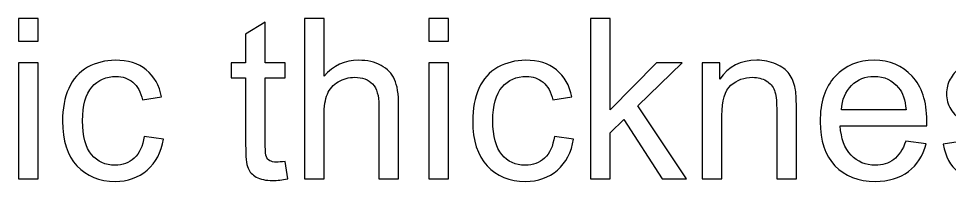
# Model space of a CAD drawing. Header units: millimetres. Extents: x -497 to 493, y -126 to 293.
# Drawn here: x -347.2 to -294.4, y 52.7 to 61.9 of the extents above; entities that cross this region are included whole.
import ezdxf

# ---------------------------------------------------------------- set-up
doc = ezdxf.new("R2010")
doc.units = ezdxf.units.MM
doc.header["$MEASUREMENT"] = 0
doc.layers.add('Layer 1', color=7, linetype='Continuous')

msp = doc.modelspace()

# ---------------------------------------------------------------- linework, layer by layer
at = {"layer": 'Layer 1'}
for points, knots in [([(-347.2338, 60.6248), (-347.2338, 60.6248), (-347.2338, 61.8948), (-347.2338, 61.8948), (-347.2338, 61.8948), (-347.2338, 61.8948), (-346.1162, 61.8948), (-346.1162, 61.8948), (-346.1162, 61.8948), (-346.1162, 61.8948), (-346.1162, 60.6248), (-346.1162, 60.6248), (-346.1162, 60.6248), (-346.1162, 60.6248), (-347.2338, 60.6248), (-347.2338, 60.6248)], [0, 0, 0, 0, 0.2, 0.2, 0.2, 0.2, 0.4, 0.4, 0.4, 0.4, 0.6, 0.6, 0.6, 0.6, 1, 1, 1, 1]), ([(-331.0053, 52.8016), (-331.0053, 52.8016), (-331.0053, 61.8948), (-331.0053, 61.8948), (-331.0053, 61.8948), (-331.0053, 61.8948), (-329.8877, 61.8948), (-329.8877, 61.8948), (-329.8877, 61.8948), (-329.8877, 61.8948), (-329.8877, 58.6224), (-329.8877, 58.6224), (-329.8877, 58.6224), (-329.3691, 59.2299), (-328.7151, 59.5326), (-327.9234, 59.5326), (-327.9234, 59.5326), (-327.4387, 59.5326), (-327.0175, 59.4374), (-326.6577, 59.2447), (-326.6577, 59.2447), (-326.2999, 59.0521), (-326.0438, 58.7875), (-325.8893, 58.4489), (-325.8893, 58.4489), (-325.7348, 58.1102), (-325.6586, 57.617), (-325.6586, 56.9736), (-325.6586, 56.9736), (-325.6586, 56.9736), (-325.6586, 52.8016), (-325.6586, 52.8016), (-325.6586, 52.8016), (-325.6586, 52.8016), (-326.7762, 52.8016), (-326.7762, 52.8016), (-326.7762, 52.8016), (-326.7762, 52.8016), (-326.7762, 56.9693), (-326.7762, 56.9693), (-326.7762, 56.9693), (-326.7762, 57.526), (-326.8968, 57.9324), (-327.136, 58.1864), (-327.136, 58.1864), (-327.3773, 58.4404), (-327.716, 58.5674), (-328.1563, 58.5674), (-328.1563, 58.5674), (-328.4843, 58.5674), (-328.7934, 58.4827), (-329.0834, 58.3113), (-329.0834, 58.3113), (-329.3733, 58.1398), (-329.5787, 57.907), (-329.7035, 57.6128), (-329.7035, 57.6128), (-329.8263, 57.3207), (-329.8877, 56.9164), (-329.8877, 56.3999), (-329.8877, 56.3999), (-329.8877, 56.3999), (-329.8877, 52.8016), (-329.8877, 52.8016), (-329.8877, 52.8016), (-329.8877, 52.8016), (-331.0053, 52.8016), (-331.0053, 52.8016)], [0, 0, 0, 0, 0.0555556, 0.0555556, 0.0555556, 0.0555556, 0.1111111, 0.1111111, 0.1111111, 0.1111111, 0.1666667, 0.1666667, 0.1666667, 0.1666667, 0.2222222, 0.2222222, 0.2222222, 0.2222222, 0.2777778, 0.2777778, 0.2777778, 0.2777778, 0.3333333, 0.3333333, 0.3333333, 0.3333333, 0.3888889, 0.3888889, 0.3888889, 0.3888889, 0.4444444, 0.4444444, 0.4444444, 0.4444444, 0.5, 0.5, 0.5, 0.5, 0.5555556, 0.5555556, 0.5555556, 0.5555556, 0.6111111, 0.6111111, 0.6111111, 0.6111111, 0.6666667, 0.6666667, 0.6666667, 0.6666667, 0.7222222, 0.7222222, 0.7222222, 0.7222222, 0.7777778, 0.7777778, 0.7777778, 0.7777778, 0.8333333, 0.8333333, 0.8333333, 0.8333333, 0.8888889, 0.8888889, 0.8888889, 0.8888889, 1, 1, 1, 1]), ([(-323.942, 60.6248), (-323.942, 60.6248), (-323.942, 61.8948), (-323.942, 61.8948), (-323.942, 61.8948), (-323.942, 61.8948), (-322.8244, 61.8948), (-322.8244, 61.8948), (-322.8244, 61.8948), (-322.8244, 61.8948), (-322.8244, 60.6248), (-322.8244, 60.6248), (-322.8244, 60.6248), (-322.8244, 60.6248), (-323.942, 60.6248), (-323.942, 60.6248)], [0, 0, 0, 0, 0.2, 0.2, 0.2, 0.2, 0.4, 0.4, 0.4, 0.4, 0.6, 0.6, 0.6, 0.6, 1, 1, 1, 1]), ([(-314.7663, 52.8016), (-314.7663, 52.8016), (-314.7663, 61.8948), (-314.7663, 61.8948), (-314.7663, 61.8948), (-314.7663, 61.8948), (-313.6487, 61.8948), (-313.6487, 61.8948), (-313.6487, 61.8948), (-313.6487, 61.8948), (-313.6487, 56.7153), (-313.6487, 56.7153), (-313.6487, 56.7153), (-313.6487, 56.7153), (-311.0071, 59.3929), (-311.0071, 59.3929), (-311.0071, 59.3929), (-311.0071, 59.3929), (-309.5635, 59.3929), (-309.5635, 59.3929), (-309.5635, 59.3929), (-309.5635, 59.3929), (-312.0781, 56.9439), (-312.0781, 56.9439), (-312.0781, 56.9439), (-312.0781, 56.9439), (-309.3095, 52.8016), (-309.3095, 52.8016), (-309.3095, 52.8016), (-309.3095, 52.8016), (-310.6853, 52.8016), (-310.6853, 52.8016), (-310.6853, 52.8016), (-310.6853, 52.8016), (-312.874, 56.1692), (-312.874, 56.1692), (-312.874, 56.1692), (-312.874, 56.1692), (-313.6487, 55.4157), (-313.6487, 55.4157), (-313.6487, 55.4157), (-313.6487, 55.4157), (-313.6487, 52.8016), (-313.6487, 52.8016), (-313.6487, 52.8016), (-313.6487, 52.8016), (-314.7663, 52.8016), (-314.7663, 52.8016)], [0, 0, 0, 0, 0.0769231, 0.0769231, 0.0769231, 0.0769231, 0.1538462, 0.1538462, 0.1538462, 0.1538462, 0.2307692, 0.2307692, 0.2307692, 0.2307692, 0.3076923, 0.3076923, 0.3076923, 0.3076923, 0.3846154, 0.3846154, 0.3846154, 0.3846154, 0.4615385, 0.4615385, 0.4615385, 0.4615385, 0.5384615, 0.5384615, 0.5384615, 0.5384615, 0.6153846, 0.6153846, 0.6153846, 0.6153846, 0.6923077, 0.6923077, 0.6923077, 0.6923077, 0.7692308, 0.7692308, 0.7692308, 0.7692308, 0.8461538, 0.8461538, 0.8461538, 0.8461538, 1, 1, 1, 1]), ([(-332.1081, 53.7986), (-332.1081, 53.7986), (-331.9557, 52.8122), (-331.9557, 52.8122), (-331.9557, 52.8122), (-332.269, 52.7466), (-332.5505, 52.7127), (-332.796, 52.7127), (-332.796, 52.7127), (-333.2003, 52.7127), (-333.5136, 52.7762), (-333.7379, 52.9053), (-333.7379, 52.9053), (-333.9602, 53.0344), (-334.1168, 53.2017), (-334.2078, 53.4112), (-334.2078, 53.4112), (-334.2988, 53.6208), (-334.3433, 54.061), (-334.3433, 54.732), (-334.3433, 54.732), (-334.3433, 54.732), (-334.3433, 58.5293), (-334.3433, 58.5293), (-334.3433, 58.5293), (-334.3433, 58.5293), (-335.1688, 58.5293), (-335.1688, 58.5293), (-335.1688, 58.5293), (-335.1688, 58.5293), (-335.1688, 59.3929), (-335.1688, 59.3929), (-335.1688, 59.3929), (-335.1688, 59.3929), (-334.3433, 59.3929), (-334.3433, 59.3929), (-334.3433, 59.3929), (-334.3433, 59.3929), (-334.3433, 61.0227), (-334.3433, 61.0227), (-334.3433, 61.0227), (-334.3433, 61.0227), (-333.2257, 61.6937), (-333.2257, 61.6937), (-333.2257, 61.6937), (-333.2257, 61.6937), (-333.2257, 59.3929), (-333.2257, 59.3929), (-333.2257, 59.3929), (-333.2257, 59.3929), (-332.1081, 59.3929), (-332.1081, 59.3929), (-332.1081, 59.3929), (-332.1081, 59.3929), (-332.1081, 58.5293), (-332.1081, 58.5293), (-332.1081, 58.5293), (-332.1081, 58.5293), (-333.2257, 58.5293), (-333.2257, 58.5293), (-333.2257, 58.5293), (-333.2257, 58.5293), (-333.2257, 54.6685), (-333.2257, 54.6685), (-333.2257, 54.6685), (-333.2257, 54.3489), (-333.2066, 54.1436), (-333.1664, 54.0526), (-333.1664, 54.0526), (-333.1283, 53.9615), (-333.0648, 53.8896), (-332.9759, 53.8345), (-332.9759, 53.8345), (-332.887, 53.7816), (-332.76, 53.7541), (-332.5949, 53.7541), (-332.5949, 53.7541), (-332.4722, 53.7541), (-332.3092, 53.7689), (-332.1081, 53.7986)], [0, 0, 0, 0, 0.047619, 0.047619, 0.047619, 0.047619, 0.0952381, 0.0952381, 0.0952381, 0.0952381, 0.1428571, 0.1428571, 0.1428571, 0.1428571, 0.1904762, 0.1904762, 0.1904762, 0.1904762, 0.2380952, 0.2380952, 0.2380952, 0.2380952, 0.2857143, 0.2857143, 0.2857143, 0.2857143, 0.3333333, 0.3333333, 0.3333333, 0.3333333, 0.3809524, 0.3809524, 0.3809524, 0.3809524, 0.4285714, 0.4285714, 0.4285714, 0.4285714, 0.4761905, 0.4761905, 0.4761905, 0.4761905, 0.5238095, 0.5238095, 0.5238095, 0.5238095, 0.5714286, 0.5714286, 0.5714286, 0.5714286, 0.6190476, 0.6190476, 0.6190476, 0.6190476, 0.6666667, 0.6666667, 0.6666667, 0.6666667, 0.7142857, 0.7142857, 0.7142857, 0.7142857, 0.7619048, 0.7619048, 0.7619048, 0.7619048, 0.8095238, 0.8095238, 0.8095238, 0.8095238, 0.8571429, 0.8571429, 0.8571429, 0.8571429, 0.9047619, 0.9047619, 0.9047619, 0.9047619, 1, 1, 1, 1]), ([(-347.2338, 52.8016), (-347.2338, 52.8016), (-347.2338, 59.3929), (-347.2338, 59.3929), (-347.2338, 59.3929), (-347.2338, 59.3929), (-346.1162, 59.3929), (-346.1162, 59.3929), (-346.1162, 59.3929), (-346.1162, 59.3929), (-346.1162, 52.8016), (-346.1162, 52.8016), (-346.1162, 52.8016), (-346.1162, 52.8016), (-347.2338, 52.8016), (-347.2338, 52.8016)], [0, 0, 0, 0, 0.2, 0.2, 0.2, 0.2, 0.4, 0.4, 0.4, 0.4, 0.6, 0.6, 0.6, 0.6, 1, 1, 1, 1]), ([(-340.107, 55.2146), (-340.107, 55.2146), (-339.0148, 55.0622), (-339.0148, 55.0622), (-339.0148, 55.0622), (-339.1354, 54.3108), (-339.4402, 53.7245), (-339.9334, 53.299), (-339.9334, 53.299), (-340.4266, 52.8736), (-341.0341, 52.6619), (-341.7516, 52.6619), (-341.7516, 52.6619), (-342.6512, 52.6619), (-343.3751, 52.9561), (-343.9212, 53.5446), (-343.9212, 53.5446), (-344.4694, 54.133), (-344.7425, 54.9754), (-344.7425, 56.0719), (-344.7425, 56.0719), (-344.7425, 56.7831), (-344.624, 57.4032), (-344.389, 57.9366), (-344.389, 57.9366), (-344.1541, 58.4679), (-343.7963, 58.868), (-343.3137, 59.1326), (-343.3137, 59.1326), (-342.8333, 59.3993), (-342.3104, 59.5326), (-341.7432, 59.5326), (-341.7432, 59.5326), (-341.0299, 59.5326), (-340.4435, 59.3527), (-339.9906, 58.9907), (-339.9906, 58.9907), (-339.5355, 58.6288), (-339.2434, 58.1144), (-339.1164, 57.4498), (-339.1164, 57.4498), (-339.1164, 57.4498), (-340.1959, 57.2847), (-340.1959, 57.2847), (-340.1959, 57.2847), (-340.2996, 57.7271), (-340.4816, 58.0594), (-340.7462, 58.2838), (-340.7462, 58.2838), (-341.0087, 58.506), (-341.3262, 58.6182), (-341.6987, 58.6182), (-341.6987, 58.6182), (-342.2618, 58.6182), (-342.719, 58.4171), (-343.0724, 58.015), (-343.0724, 58.015), (-343.4238, 57.6107), (-343.5995, 56.9757), (-343.5995, 56.1036), (-343.5995, 56.1036), (-343.5995, 55.2188), (-343.4302, 54.5775), (-343.0915, 54.1774), (-343.0915, 54.1774), (-342.7507, 53.7774), (-342.3083, 53.5763), (-341.7643, 53.5763), (-341.7643, 53.5763), (-341.3241, 53.5763), (-340.9579, 53.7097), (-340.6658, 53.9785), (-340.6658, 53.9785), (-340.3716, 54.2452), (-340.1853, 54.6579), (-340.107, 55.2146)], [0, 0, 0, 0, 0.05, 0.05, 0.05, 0.05, 0.1, 0.1, 0.1, 0.1, 0.15, 0.15, 0.15, 0.15, 0.2, 0.2, 0.2, 0.2, 0.25, 0.25, 0.25, 0.25, 0.3, 0.3, 0.3, 0.3, 0.35, 0.35, 0.35, 0.35, 0.4, 0.4, 0.4, 0.4, 0.45, 0.45, 0.45, 0.45, 0.5, 0.5, 0.5, 0.5, 0.55, 0.55, 0.55, 0.55, 0.6, 0.6, 0.6, 0.6, 0.65, 0.65, 0.65, 0.65, 0.7, 0.7, 0.7, 0.7, 0.75, 0.75, 0.75, 0.75, 0.8, 0.8, 0.8, 0.8, 0.85, 0.85, 0.85, 0.85, 0.9, 0.9, 0.9, 0.9, 1, 1, 1, 1]), ([(-323.942, 52.8016), (-323.942, 52.8016), (-323.942, 59.3929), (-323.942, 59.3929), (-323.942, 59.3929), (-323.942, 59.3929), (-322.8244, 59.3929), (-322.8244, 59.3929), (-322.8244, 59.3929), (-322.8244, 59.3929), (-322.8244, 52.8016), (-322.8244, 52.8016), (-322.8244, 52.8016), (-322.8244, 52.8016), (-323.942, 52.8016), (-323.942, 52.8016)], [0, 0, 0, 0, 0.2, 0.2, 0.2, 0.2, 0.4, 0.4, 0.4, 0.4, 0.6, 0.6, 0.6, 0.6, 1, 1, 1, 1]), ([(-316.8152, 55.2146), (-316.8152, 55.2146), (-315.723, 55.0622), (-315.723, 55.0622), (-315.723, 55.0622), (-315.8436, 54.3108), (-316.1484, 53.7245), (-316.6416, 53.299), (-316.6416, 53.299), (-317.1348, 52.8736), (-317.7423, 52.6619), (-318.4598, 52.6619), (-318.4598, 52.6619), (-319.3594, 52.6619), (-320.0833, 52.9561), (-320.6294, 53.5446), (-320.6294, 53.5446), (-321.1776, 54.133), (-321.4507, 54.9754), (-321.4507, 56.0719), (-321.4507, 56.0719), (-321.4507, 56.7831), (-321.3322, 57.4032), (-321.0972, 57.9366), (-321.0972, 57.9366), (-320.8623, 58.4679), (-320.5045, 58.868), (-320.0219, 59.1326), (-320.0219, 59.1326), (-319.5415, 59.3993), (-319.0186, 59.5326), (-318.4514, 59.5326), (-318.4514, 59.5326), (-317.7381, 59.5326), (-317.1517, 59.3527), (-316.6988, 58.9907), (-316.6988, 58.9907), (-316.2437, 58.6288), (-315.9516, 58.1144), (-315.8246, 57.4498), (-315.8246, 57.4498), (-315.8246, 57.4498), (-316.9041, 57.2847), (-316.9041, 57.2847), (-316.9041, 57.2847), (-317.0078, 57.7271), (-317.1898, 58.0594), (-317.4544, 58.2838), (-317.4544, 58.2838), (-317.7169, 58.506), (-318.0344, 58.6182), (-318.4069, 58.6182), (-318.4069, 58.6182), (-318.97, 58.6182), (-319.4272, 58.4171), (-319.7806, 58.015), (-319.7806, 58.015), (-320.132, 57.6107), (-320.3077, 56.9757), (-320.3077, 56.1036), (-320.3077, 56.1036), (-320.3077, 55.2188), (-320.1384, 54.5775), (-319.7997, 54.1774), (-319.7997, 54.1774), (-319.4589, 53.7774), (-319.0165, 53.5763), (-318.4725, 53.5763), (-318.4725, 53.5763), (-318.0323, 53.5763), (-317.6661, 53.7097), (-317.374, 53.9785), (-317.374, 53.9785), (-317.0798, 54.2452), (-316.8935, 54.6579), (-316.8152, 55.2146)], [0, 0, 0, 0, 0.05, 0.05, 0.05, 0.05, 0.1, 0.1, 0.1, 0.1, 0.15, 0.15, 0.15, 0.15, 0.2, 0.2, 0.2, 0.2, 0.25, 0.25, 0.25, 0.25, 0.3, 0.3, 0.3, 0.3, 0.35, 0.35, 0.35, 0.35, 0.4, 0.4, 0.4, 0.4, 0.45, 0.45, 0.45, 0.45, 0.5, 0.5, 0.5, 0.5, 0.55, 0.55, 0.55, 0.55, 0.6, 0.6, 0.6, 0.6, 0.65, 0.65, 0.65, 0.65, 0.7, 0.7, 0.7, 0.7, 0.75, 0.75, 0.75, 0.75, 0.8, 0.8, 0.8, 0.8, 0.85, 0.85, 0.85, 0.85, 0.9, 0.9, 0.9, 0.9, 1, 1, 1, 1]), ([(-308.4205, 52.8016), (-308.4205, 52.8016), (-308.4205, 59.3929), (-308.4205, 59.3929), (-308.4205, 59.3929), (-308.4205, 59.3929), (-307.4172, 59.3929), (-307.4172, 59.3929), (-307.4172, 59.3929), (-307.4172, 59.3929), (-307.4172, 58.4573), (-307.4172, 58.4573), (-307.4172, 58.4573), (-306.9346, 59.1749), (-306.2361, 59.5326), (-305.3238, 59.5326), (-305.3238, 59.5326), (-304.9259, 59.5326), (-304.5618, 59.4606), (-304.2295, 59.3188), (-304.2295, 59.3188), (-303.8972, 59.177), (-303.6474, 58.9886), (-303.4823, 58.7579), (-303.4823, 58.7579), (-303.3172, 58.5272), (-303.2008, 58.252), (-303.1352, 57.9345), (-303.1352, 57.9345), (-303.095, 57.7271), (-303.0738, 57.3651), (-303.0738, 56.8487), (-303.0738, 56.8487), (-303.0738, 56.8487), (-303.0738, 52.8016), (-303.0738, 52.8016), (-303.0738, 52.8016), (-303.0738, 52.8016), (-304.1914, 52.8016), (-304.1914, 52.8016), (-304.1914, 52.8016), (-304.1914, 52.8016), (-304.1914, 56.8063), (-304.1914, 56.8063), (-304.1914, 56.8063), (-304.1914, 57.2614), (-304.2337, 57.6022), (-304.3205, 57.8266), (-304.3205, 57.8266), (-304.4073, 58.0509), (-304.5618, 58.2309), (-304.7819, 58.3663), (-304.7819, 58.3663), (-305.0021, 58.4997), (-305.2624, 58.5674), (-305.5588, 58.5674), (-305.5588, 58.5674), (-306.0329, 58.5674), (-306.4414, 58.4171), (-306.7864, 58.1144), (-306.7864, 58.1144), (-307.1314, 57.8139), (-307.3029, 57.2403), (-307.3029, 56.3978), (-307.3029, 56.3978), (-307.3029, 56.3978), (-307.3029, 52.8016), (-307.3029, 52.8016), (-307.3029, 52.8016), (-307.3029, 52.8016), (-308.4205, 52.8016), (-308.4205, 52.8016)], [0, 0, 0, 0, 0.0526316, 0.0526316, 0.0526316, 0.0526316, 0.1052632, 0.1052632, 0.1052632, 0.1052632, 0.1578947, 0.1578947, 0.1578947, 0.1578947, 0.2105263, 0.2105263, 0.2105263, 0.2105263, 0.2631579, 0.2631579, 0.2631579, 0.2631579, 0.3157895, 0.3157895, 0.3157895, 0.3157895, 0.3684211, 0.3684211, 0.3684211, 0.3684211, 0.4210526, 0.4210526, 0.4210526, 0.4210526, 0.4736842, 0.4736842, 0.4736842, 0.4736842, 0.5263158, 0.5263158, 0.5263158, 0.5263158, 0.5789474, 0.5789474, 0.5789474, 0.5789474, 0.6315789, 0.6315789, 0.6315789, 0.6315789, 0.6842105, 0.6842105, 0.6842105, 0.6842105, 0.7368421, 0.7368421, 0.7368421, 0.7368421, 0.7894737, 0.7894737, 0.7894737, 0.7894737, 0.8421053, 0.8421053, 0.8421053, 0.8421053, 0.8947368, 0.8947368, 0.8947368, 0.8947368, 1, 1, 1, 1]), ([(-296.8614, 54.9352), (-296.8614, 54.9352), (-295.7057, 54.7828), (-295.7057, 54.7828), (-295.7057, 54.7828), (-295.8856, 54.1118), (-296.2222, 53.589), (-296.7132, 53.2186), (-296.7132, 53.2186), (-297.2043, 52.8482), (-297.8308, 52.6619), (-298.5949, 52.6619), (-298.5949, 52.6619), (-299.5559, 52.6619), (-300.3179, 52.9582), (-300.8809, 53.5509), (-300.8809, 53.5509), (-301.444, 54.1415), (-301.7255, 54.9733), (-301.7255, 56.0422), (-301.7255, 56.0422), (-301.7255, 57.1471), (-301.4419, 58.0065), (-300.8725, 58.6161), (-300.8725, 58.6161), (-300.3031, 59.2278), (-299.5644, 59.5326), (-298.6563, 59.5326), (-298.6563, 59.5326), (-297.7779, 59.5326), (-297.0604, 59.2342), (-296.5037, 58.6351), (-296.5037, 58.6351), (-295.947, 58.0361), (-295.6676, 57.1937), (-295.6676, 56.1078), (-295.6676, 56.1078), (-295.6676, 56.0422), (-295.6697, 55.9427), (-295.6739, 55.8115), (-295.6739, 55.8115), (-295.6739, 55.8115), (-300.5825, 55.8115), (-300.5825, 55.8115), (-300.5825, 55.8115), (-300.5402, 55.0897), (-300.337, 54.5352), (-299.9687, 54.152), (-299.9687, 54.152), (-299.6025, 53.7689), (-299.1432, 53.5763), (-298.5949, 53.5763), (-298.5949, 53.5763), (-298.1864, 53.5763), (-297.8372, 53.6843), (-297.5493, 53.9002), (-297.5493, 53.9002), (-297.2593, 54.1161), (-297.0307, 54.4611), (-296.8614, 54.9352)], [0, 0, 0, 0, 0.0625, 0.0625, 0.0625, 0.0625, 0.125, 0.125, 0.125, 0.125, 0.1875, 0.1875, 0.1875, 0.1875, 0.25, 0.25, 0.25, 0.25, 0.3125, 0.3125, 0.3125, 0.3125, 0.375, 0.375, 0.375, 0.375, 0.4375, 0.4375, 0.4375, 0.4375, 0.5, 0.5, 0.5, 0.5, 0.5625, 0.5625, 0.5625, 0.5625, 0.625, 0.625, 0.625, 0.625, 0.6875, 0.6875, 0.6875, 0.6875, 0.75, 0.75, 0.75, 0.75, 0.8125, 0.8125, 0.8125, 0.8125, 0.875, 0.875, 0.875, 0.875, 1, 1, 1, 1]), ([(-294.7384, 54.7701), (-294.7384, 54.7701), (-293.6335, 54.9479), (-293.6335, 54.9479), (-293.6335, 54.9479), (-293.5721, 54.5055), (-293.3985, 54.1669), (-293.1149, 53.9298), (-293.1149, 53.9298), (-292.8313, 53.6948), (-292.4333, 53.5763), (-291.9253, 53.5763), (-291.9253, 53.5763), (-291.411, 53.5763), (-291.03, 53.68), (-290.7802, 53.8896), (-290.7802, 53.8896), (-290.5326, 54.097), (-290.4077, 54.3425), (-290.4077, 54.6241), (-290.4077, 54.6241), (-290.4077, 54.8759), (-290.5199, 55.0749), (-290.7421, 55.2188), (-290.7421, 55.2188), (-290.8988, 55.3183), (-291.2798, 55.4432), (-291.8851, 55.5977), (-291.8851, 55.5977), (-292.7022, 55.803), (-293.2673, 55.9808), (-293.5848, 56.1311), (-293.5848, 56.1311), (-293.9002, 56.2835), (-294.1394, 56.491), (-294.3024, 56.7577), (-294.3024, 56.7577), (-294.4653, 57.0222), (-294.5479, 57.3165), (-294.5479, 57.6382), (-294.5479, 57.6382), (-294.5479, 57.9324), (-294.4802, 58.2033), (-294.3468, 58.4531), (-294.3468, 58.4531), (-294.2113, 58.7029), (-294.0293, 58.9103), (-293.7986, 59.0754), (-293.7986, 59.0754), (-293.625, 59.2024), (-293.388, 59.3104), (-293.0895, 59.3993), (-293.0895, 59.3993), (-292.7889, 59.4882), (-292.4693, 59.5326), (-292.1264, 59.5326), (-292.1264, 59.5326), (-291.61, 59.5326), (-291.157, 59.4585), (-290.7675, 59.3082), (-290.7675, 59.3082), (-290.3759, 59.1601), (-290.0881, 58.9569), (-289.9018, 58.7029), (-289.9018, 58.7029), (-289.7177, 58.4468), (-289.5885, 58.106), (-289.5187, 57.6784), (-289.5187, 57.6784), (-289.5187, 57.6784), (-290.6109, 57.526), (-290.6109, 57.526), (-290.6109, 57.526), (-290.6596, 57.8689), (-290.8035, 58.1377), (-291.0406, 58.3303), (-291.0406, 58.3303), (-291.2776, 58.523), (-291.6121, 58.6182), (-292.046, 58.6182), (-292.046, 58.6182), (-292.5561, 58.6182), (-292.9223, 58.5335), (-293.1403, 58.3642), (-293.1403, 58.3642), (-293.3583, 58.1949), (-293.4684, 57.9959), (-293.4684, 57.7694), (-293.4684, 57.7694), (-293.4684, 57.6255), (-293.4239, 57.4943), (-293.3329, 57.3778), (-293.3329, 57.3778), (-293.2419, 57.2593), (-293.1001, 57.1598), (-292.9054, 57.0815), (-292.9054, 57.0815), (-292.7932, 57.0392), (-292.4672, 56.9439), (-291.9211, 56.7958), (-291.9211, 56.7958), (-291.1337, 56.5862), (-290.5834, 56.4126), (-290.2701, 56.2793), (-290.2701, 56.2793), (-289.9568, 56.1459), (-289.7113, 55.9491), (-289.5335, 55.6951), (-289.5335, 55.6951), (-289.3536, 55.439), (-289.2647, 55.1215), (-289.2647, 54.7405), (-289.2647, 54.7405), (-289.2647, 54.3701), (-289.3726, 54.0208), (-289.5907, 53.6927), (-289.5907, 53.6927), (-289.8087, 53.3646), (-290.1219, 53.1106), (-290.5305, 52.9307), (-290.5305, 52.9307), (-290.9411, 52.7508), (-291.4046, 52.6619), (-291.9211, 52.6619), (-291.9211, 52.6619), (-292.7762, 52.6619), (-293.4303, 52.8397), (-293.879, 53.1932), (-293.879, 53.1932), (-294.3278, 53.5488), (-294.6135, 54.0737), (-294.7384, 54.7701)], [0, 0, 0, 0, 0.0294118, 0.0294118, 0.0294118, 0.0294118, 0.0588235, 0.0588235, 0.0588235, 0.0588235, 0.0882353, 0.0882353, 0.0882353, 0.0882353, 0.1176471, 0.1176471, 0.1176471, 0.1176471, 0.1470588, 0.1470588, 0.1470588, 0.1470588, 0.1764706, 0.1764706, 0.1764706, 0.1764706, 0.2058824, 0.2058824, 0.2058824, 0.2058824, 0.2352941, 0.2352941, 0.2352941, 0.2352941, 0.2647059, 0.2647059, 0.2647059, 0.2647059, 0.2941176, 0.2941176, 0.2941176, 0.2941176, 0.3235294, 0.3235294, 0.3235294, 0.3235294, 0.3529412, 0.3529412, 0.3529412, 0.3529412, 0.3823529, 0.3823529, 0.3823529, 0.3823529, 0.4117647, 0.4117647, 0.4117647, 0.4117647, 0.4411765, 0.4411765, 0.4411765, 0.4411765, 0.4705882, 0.4705882, 0.4705882, 0.4705882, 0.5, 0.5, 0.5, 0.5, 0.5294118, 0.5294118, 0.5294118, 0.5294118, 0.5588235, 0.5588235, 0.5588235, 0.5588235, 0.5882353, 0.5882353, 0.5882353, 0.5882353, 0.6176471, 0.6176471, 0.6176471, 0.6176471, 0.6470588, 0.6470588, 0.6470588, 0.6470588, 0.6764706, 0.6764706, 0.6764706, 0.6764706, 0.7058824, 0.7058824, 0.7058824, 0.7058824, 0.7352941, 0.7352941, 0.7352941, 0.7352941, 0.7647059, 0.7647059, 0.7647059, 0.7647059, 0.7941176, 0.7941176, 0.7941176, 0.7941176, 0.8235294, 0.8235294, 0.8235294, 0.8235294, 0.8529412, 0.8529412, 0.8529412, 0.8529412, 0.8823529, 0.8823529, 0.8823529, 0.8823529, 0.9117647, 0.9117647, 0.9117647, 0.9117647, 0.9411765, 0.9411765, 0.9411765, 0.9411765, 1, 1, 1, 1]), ([(-300.519, 56.7259), (-300.519, 56.7259), (-296.8487, 56.7259), (-296.8487, 56.7259), (-296.8487, 56.7259), (-296.8974, 57.2805), (-297.0392, 57.6953), (-297.2699, 57.9726), (-297.2699, 57.9726), (-297.6234, 58.4023), (-298.0848, 58.6182), (-298.65, 58.6182), (-298.65, 58.6182), (-299.1622, 58.6182), (-299.5919, 58.4468), (-299.9411, 58.1039), (-299.9411, 58.1039), (-300.2883, 57.761), (-300.4809, 57.3016), (-300.519, 56.7259)], [0, 0, 0, 0, 0.1666667, 0.1666667, 0.1666667, 0.1666667, 0.3333333, 0.3333333, 0.3333333, 0.3333333, 0.5, 0.5, 0.5, 0.5, 0.6666667, 0.6666667, 0.6666667, 0.6666667, 1, 1, 1, 1])]:
    msp.add_open_spline(points, degree=3, knots=knots, dxfattribs=at)

doc.saveas('drawing.dxf')
